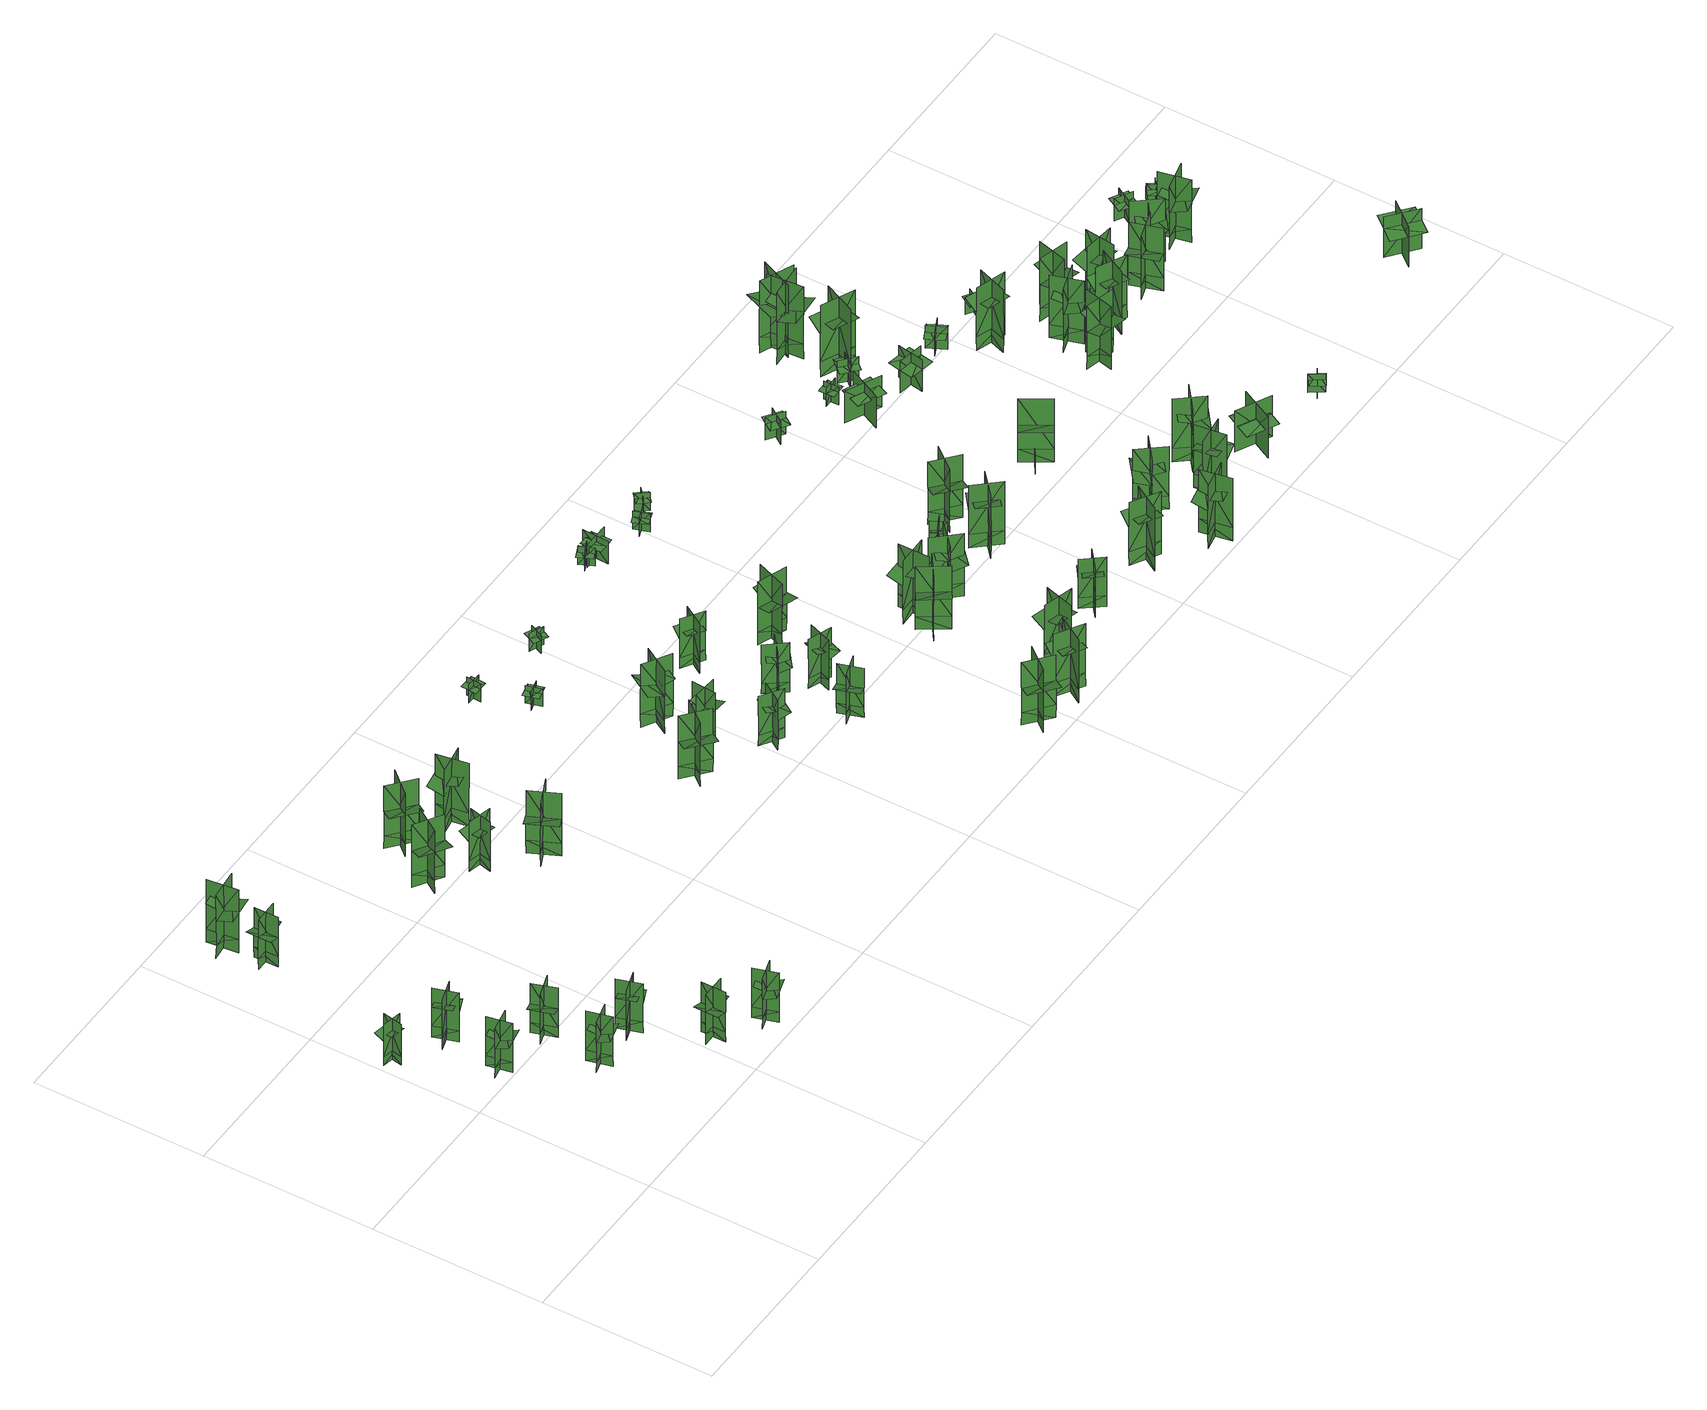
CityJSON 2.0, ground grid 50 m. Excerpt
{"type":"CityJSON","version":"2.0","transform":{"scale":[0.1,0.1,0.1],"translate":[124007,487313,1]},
"CityObjects":{
"tree1":{"type":"SolitaryVegetationObject","geometry":[{"type":"MultiSurface","lod":"1","boundaries":[[[0,1,2]],[[0,2,3]],[[4,5,6]],[[4,6,7]],[[8,9,5]],[[8,5,4]],[[10,11,1]],[[10,1,0]],[[12,13,14]],[[12,14,15]],[[16,17,18]],[[16,18,19]]]}]},
"tree2":{"type":"SolitaryVegetationObject","geometry":[{"type":"MultiSurface","lod":"1","boundaries":[[[20,21,22]],[[20,22,23]],[[24,25,26]],[[24,26,27]],[[28,29,25]],[[28,25,24]],[[30,31,21]],[[30,21,20]],[[32,33,34]],[[32,34,35]],[[36,37,38]],[[36,38,39]]]}]},
"tree3":{"type":"SolitaryVegetationObject","geometry":[{"type":"MultiSurface","lod":"1","boundaries":[[[40,41,42]],[[40,42,43]],[[44,45,46]],[[44,46,47]],[[48,49,45]],[[48,45,44]],[[50,51,41]],[[50,41,40]],[[52,53,54]],[[52,54,55]],[[56,57,58]],[[56,58,59]]]}]},
"tree4":{"type":"SolitaryVegetationObject","geometry":[{"type":"MultiSurface","lod":"1","boundaries":[[[60,61,62]],[[60,62,63]],[[64,65,66]],[[64,66,67]],[[68,69,65]],[[68,65,64]],[[70,71,61]],[[70,61,60]],[[72,73,74]],[[72,74,75]],[[76,77,78]],[[76,78,79]]]}]},
"tree5":{"type":"SolitaryVegetationObject","geometry":[{"type":"MultiSurface","lod":"1","boundaries":[[[80,81,82]],[[80,82,83]],[[84,85,86]],[[84,86,87]],[[88,89,85]],[[88,85,84]],[[90,91,81]],[[90,81,80]],[[92,93,94]],[[92,94,95]],[[96,97,98]],[[96,98,99]]]}]},
"tree6":{"type":"SolitaryVegetationObject","geometry":[{"type":"MultiSurface","lod":"1","boundaries":[[[100,101,102]],[[100,102,103]],[[104,105,106]],[[104,106,107]],[[108,109,105]],[[108,105,104]],[[110,111,101]],[[110,101,100]],[[112,113,114]],[[112,114,115]],[[116,117,118]],[[116,118,119]]]}]},
"tree7":{"type":"SolitaryVegetationObject","geometry":[{"type":"MultiSurface","lod":"1","boundaries":[[[120,121,122]],[[120,122,123]],[[124,125,126]],[[124,126,127]],[[128,129,125]],[[128,125,124]],[[130,131,121]],[[130,121,120]],[[132,133,134]],[[132,134,135]],[[136,137,138]],[[136,138,139]]]}]},
"tree8":{"type":"SolitaryVegetationObject","geometry":[{"type":"MultiSurface","lod":"1","boundaries":[[[140,141,142]],[[140,142,143]],[[144,145,146]],[[144,146,147]],[[148,149,145]],[[148,145,144]],[[150,151,141]],[[150,141,140]],[[152,153,154]],[[152,154,155]],[[156,157,158]],[[156,158,159]]]}]},
"tree9":{"type":"SolitaryVegetationObject","geometry":[{"type":"MultiSurface","lod":"1","boundaries":[[[160,161,162]],[[160,162,163]],[[164,165,166]],[[164,166,167]],[[168,169,165]],[[168,165,164]],[[170,171,161]],[[170,161,160]],[[172,173,174]],[[172,174,175]],[[176,177,178]],[[176,178,179]]]}]},
"tree10":{"type":"SolitaryVegetationObject","geometry":[{"type":"MultiSurface","lod":"1","boundaries":[[[180,181,182]],[[180,182,183]],[[184,185,186]],[[184,186,187]],[[188,189,185]],[[188,185,184]],[[190,191,181]],[[190,181,180]],[[192,193,194]],[[192,194,195]],[[196,197,198]],[[196,198,199]]]}]},
"tree11":{"type":"SolitaryVegetationObject","geometry":[{"type":"MultiSurface","lod":"1","boundaries":[[[200,201,202]],[[200,202,203]],[[204,205,206]],[[204,206,207]],[[208,209,205]],[[208,205,204]],[[210,211,201]],[[210,201,200]],[[212,213,214]],[[212,214,215]],[[216,217,218]],[[216,218,219]]]}]},
"tree12":{"type":"SolitaryVegetationObject","geometry":[{"type":"MultiSurface","lod":"1","boundaries":[[[220,221,222]],[[220,222,223]],[[224,225,226]],[[224,226,227]],[[228,229,225]],[[228,225,224]],[[230,231,221]],[[230,221,220]],[[232,233,234]],[[232,234,235]],[[236,237,238]],[[236,238,239]]]}]},
"tree13":{"type":"SolitaryVegetationObject","geometry":[{"type":"MultiSurface","lod":"1","boundaries":[[[240,241,242]],[[240,242,243]],[[244,245,246]],[[244,246,247]],[[248,249,245]],[[248,245,244]],[[250,251,241]],[[250,241,240]],[[252,253,254]],[[252,254,255]],[[256,257,258]],[[256,258,259]]]}]},
"tree14":{"type":"SolitaryVegetationObject","geometry":[{"type":"MultiSurface","lod":"1","boundaries":[[[260,261,262]],[[260,262,263]],[[264,265,266]],[[264,266,267]],[[268,269,265]],[[268,265,264]],[[270,271,261]],[[270,261,260]],[[272,273,274]],[[272,274,275]],[[276,277,278]],[[276,278,279]]]}]},
"tree15":{"type":"SolitaryVegetationObject","geometry":[{"type":"MultiSurface","lod":"1","boundaries":[[[280,281,282]],[[280,282,283]],[[284,285,286]],[[284,286,287]],[[288,289,285]],[[288,285,284]],[[290,291,281]],[[290,281,280]],[[292,293,294]],[[292,294,295]],[[296,297,298]],[[296,298,299]]]}]},
"tree16":{"type":"SolitaryVegetationObject","geometry":[{"type":"MultiSurface","lod":"1","boundaries":[[[300,301,302]],[[300,302,303]],[[304,305,306]],[[304,306,307]],[[308,309,305]],[[308,305,304]],[[310,311,301]],[[310,301,300]],[[312,313,314]],[[312,314,315]],[[316,317,318]],[[316,318,319]]]}]},
"tree17":{"type":"SolitaryVegetationObject","geometry":[{"type":"MultiSurface","lod":"1","boundaries":[[[320,321,322]],[[320,322,323]],[[324,325,326]],[[324,326,327]],[[328,329,330]],[[328,330,331]],[[328,331,332]],[[328,332,333]]]}]},
"tree18":{"type":"SolitaryVegetationObject","geometry":[{"type":"MultiSurface","lod":"1","boundaries":[[[334,335,336]],[[334,336,337]],[[338,339,340]],[[338,340,341]],[[342,343,339]],[[342,339,338]],[[344,345,335]],[[344,335,334]],[[346,347,348]],[[346,348,349]],[[350,351,352]],[[350,352,353]]]}]},
"tree19":{"type":"SolitaryVegetationObject","geometry":[{"type":"MultiSurface","lod":"1","boundaries":[[[354,355,356]],[[354,356,357]],[[358,359,360]],[[358,360,361]],[[362,363,364]],[[362,364,365]],[[362,365,366]],[[362,366,367]]]}]},
"tree20":{"type":"SolitaryVegetationObject","geometry":[{"type":"MultiSurface","lod":"1","boundaries":[[[368,369,370]],[[368,370,371]],[[372,373,374]],[[372,374,375]],[[376,377,373]],[[376,373,372]],[[378,379,369]],[[378,369,368]],[[380,381,382]],[[380,382,383]],[[384,385,386]],[[384,386,387]]]}]},
"tree21":{"type":"SolitaryVegetationObject","geometry":[{"type":"MultiSurface","lod":"1","boundaries":[[[388,389,390]],[[388,390,391]],[[392,393,394]],[[392,394,395]],[[396,397,393]],[[396,393,392]],[[398,399,389]],[[398,389,388]],[[400,401,402]],[[400,402,403]],[[404,405,406]],[[404,406,407]]]}]},
"tree22":{"type":"SolitaryVegetationObject","geometry":[{"type":"MultiSurface","lod":"1","boundaries":[[[408,409,410]],[[408,410,411]],[[412,413,414]],[[412,414,415]],[[416,417,413]],[[416,413,412]],[[418,419,409]],[[418,409,408]],[[420,421,422]],[[420,422,423]],[[424,425,426]],[[424,426,427]]]}]},
"tree23":{"type":"SolitaryVegetationObject","geometry":[{"type":"MultiSurface","lod":"1","boundaries":[[[428,429,430]],[[428,430,431]],[[432,433,434]],[[432,434,435]],[[436,437,438]],[[436,438,439]],[[436,439,440]],[[436,440,441]]]}]},
"tree24":{"type":"SolitaryVegetationObject","geometry":[{"type":"MultiSurface","lod":"1","boundaries":[[[442,443,444]],[[442,444,445]],[[446,447,448]],[[446,448,449]],[[450,451,447]],[[450,447,446]],[[452,453,443]],[[452,443,442]],[[454,455,456]],[[454,456,457]],[[458,459,460]],[[458,460,461]]]}]},
"tree25":{"type":"SolitaryVegetationObject","geometry":[{"type":"MultiSurface","lod":"1","boundaries":[[[462,463,464]],[[462,464,465]],[[466,467,468]],[[466,468,469]],[[470,471,467]],[[470,467,466]],[[472,473,463]],[[472,463,462]],[[474,475,476]],[[474,476,477]],[[478,479,480]],[[478,480,481]]]}]},
"tree26":{"type":"SolitaryVegetationObject","geometry":[{"type":"MultiSurface","lod":"1","boundaries":[[[482,483,484]],[[482,484,485]],[[486,487,488]],[[486,488,489]],[[490,491,487]],[[490,487,486]],[[492,493,483]],[[492,483,482]],[[494,495,496]],[[494,496,497]],[[498,499,500]],[[498,500,501]]]}]},
"tree27":{"type":"SolitaryVegetationObject","geometry":[{"type":"MultiSurface","lod":"1","boundaries":[[[502,503,504]],[[502,504,505]],[[506,507,508]],[[506,508,509]],[[510,511,507]],[[510,507,506]],[[512,513,503]],[[512,503,502]],[[514,515,516]],[[514,516,517]],[[518,519,520]],[[518,520,521]]]}]},
"tree28":{"type":"SolitaryVegetationObject","geometry":[{"type":"MultiSurface","lod":"1","boundaries":[[[522,523,524]],[[522,524,525]],[[526,527,528]],[[526,528,529]],[[530,531,527]],[[530,527,526]],[[532,533,523]],[[532,523,522]],[[534,535,536]],[[534,536,537]],[[538,539,540]],[[538,540,541]]]}]},
"tree29":{"type":"SolitaryVegetationObject","geometry":[{"type":"MultiSurface","lod":"1","boundaries":[[[542,543,544]],[[542,544,545]],[[546,547,548]],[[546,548,549]],[[550,551,547]],[[550,547,546]],[[552,553,543]],[[552,543,542]],[[554,555,556]],[[554,556,557]],[[558,559,560]],[[558,560,561]]]}]},
"tree30":{"type":"SolitaryVegetationObject","geometry":[{"type":"MultiSurface","lod":"1","boundaries":[[[562,563,564]],[[562,564,565]],[[566,567,568]],[[566,568,569]],[[570,571,567]],[[570,567,566]],[[572,573,563]],[[572,563,562]],[[574,575,576]],[[574,576,577]],[[578,579,580]],[[578,580,581]]]}]},
"tree31":{"type":"SolitaryVegetationObject","geometry":[{"type":"MultiSurface","lod":"1","boundaries":[[[582,583,584]],[[582,584,585]],[[586,587,588]],[[586,588,589]],[[590,591,587]],[[590,587,586]],[[592,593,583]],[[592,583,582]],[[594,595,596]],[[594,596,597]],[[598,599,600]],[[598,600,601]]]}]},
"tree32":{"type":"SolitaryVegetationObject","geometry":[{"type":"MultiSurface","lod":"1","boundaries":[[[602,603,604]],[[602,604,605]],[[606,607,608]],[[606,608,609]],[[610,611,612]],[[610,612,613]],[[610,613,614]],[[610,614,615]]]}]},
"tree33":{"type":"SolitaryVegetationObject","geometry":[{"type":"MultiSurface","lod":"1","boundaries":[[[616,617,618]],[[616,618,619]],[[620,621,622]],[[620,622,623]],[[624,625,626]],[[624,626,627]],[[624,627,628]],[[624,628,629]]]}]},
"tree34":{"type":"SolitaryVegetationObject","geometry":[{"type":"MultiSurface","lod":"1","boundaries":[[[630,631,632]],[[630,632,633]],[[634,635,636]],[[634,636,637]],[[638,639,635]],[[638,635,634]],[[640,641,631]],[[640,631,630]],[[642,643,644]],[[642,644,645]],[[646,647,648]],[[646,648,649]]]}]},
"tree35":{"type":"SolitaryVegetationObject","geometry":[{"type":"MultiSurface","lod":"1","boundaries":[[[650,651,652]],[[650,652,653]],[[654,655,656]],[[654,656,657]],[[658,659,655]],[[658,655,654]],[[660,661,651]],[[660,651,650]],[[662,663,664]],[[662,664,665]],[[666,667,668]],[[666,668,669]]]}]},
"tree36":{"type":"SolitaryVegetationObject","geometry":[{"type":"MultiSurface","lod":"1","boundaries":[[[670,671,672]],[[670,672,673]],[[674,675,676]],[[674,676,677]],[[678,679,680]],[[678,680,681]],[[678,681,682]],[[678,682,683]]]}]},
"tree37":{"type":"SolitaryVegetationObject","geometry":[{"type":"MultiSurface","lod":"1","boundaries":[[[684,685,686]],[[684,686,687]],[[688,689,690]],[[688,690,691]],[[692,693,689]],[[692,689,688]],[[694,695,685]],[[694,685,684]],[[696,697,698]],[[696,698,699]],[[700,701,702]],[[700,702,703]]]}]},
"tree38":{"type":"SolitaryVegetationObject","geometry":[{"type":"MultiSurface","lod":"1","boundaries":[[[704,705,706]],[[704,706,707]],[[708,709,710]],[[708,710,711]],[[712,713,714]],[[712,714,715]],[[712,715,716]],[[712,716,717]]]}]},
"tree39":{"type":"SolitaryVegetationObject","geometry":[{"type":"MultiSurface","lod":"1","boundaries":[[[718,719,720]],[[718,720,721]],[[722,723,724]],[[722,724,725]],[[726,727,723]],[[726,723,722]],[[728,729,719]],[[728,719,718]],[[730,731,732]],[[730,732,733]],[[734,735,736]],[[734,736,737]]]}]},
"tree40":{"type":"SolitaryVegetationObject","geometry":[{"type":"MultiSurface","lod":"1","boundaries":[[[738,739,740]],[[738,740,741]],[[742,743,744]],[[742,744,745]],[[746,747,743]],[[746,743,742]],[[748,749,739]],[[748,739,738]],[[750,751,752]],[[750,752,753]],[[754,755,756]],[[754,756,757]]]}]},
"tree41":{"type":"SolitaryVegetationObject","geometry":[{"type":"MultiSurface","lod":"1","boundaries":[[[758,759,760]],[[758,760,761]],[[762,763,764]],[[762,764,765]],[[766,767,763]],[[766,763,762]],[[768,769,759]],[[768,759,758]],[[770,771,772]],[[770,772,773]],[[774,775,776]],[[774,776,777]]]}]},
"tree42":{"type":"SolitaryVegetationObject","geometry":[{"type":"MultiSurface","lod":"1","boundaries":[[[778,779,780]],[[778,780,781]],[[782,783,784]],[[782,784,785]],[[786,787,783]],[[786,783,782]],[[788,789,779]],[[788,779,778]],[[790,791,792]],[[790,792,793]],[[794,795,796]],[[794,796,797]]]}]},
"tree43":{"type":"SolitaryVegetationObject","geometry":[{"type":"MultiSurface","lod":"1","boundaries":[[[798,799,800]],[[798,800,801]],[[802,803,804]],[[802,804,805]],[[806,807,803]],[[806,803,802]],[[808,809,799]],[[808,799,798]],[[810,811,812]],[[810,812,813]],[[814,815,816]],[[814,816,817]]]}]},
"tree44":{"type":"SolitaryVegetationObject","geometry":[{"type":"MultiSurface","lod":"1","boundaries":[[[818,819,820]],[[818,820,821]],[[822,823,824]],[[822,824,825]],[[826,827,823]],[[826,823,822]],[[828,829,819]],[[828,819,818]],[[830,831,832]],[[830,832,833]],[[834,835,836]],[[834,836,837]]]}]},
"tree45":{"type":"SolitaryVegetationObject","geometry":[{"type":"MultiSurface","lod":"1","boundaries":[[[838,839,840]],[[838,840,841]],[[842,843,844]],[[842,844,845]],[[846,847,848]],[[846,848,849]],[[846,849,850]],[[846,850,851]]]}]},
"tree46":{"type":"SolitaryVegetationObject","geometry":[{"type":"MultiSurface","lod":"1","boundaries":[[[852,853,854]],[[852,854,855]],[[856,857,858]],[[856,858,859]],[[860,861,857]],[[860,857,856]],[[862,863,853]],[[862,853,852]],[[864,865,866]],[[864,866,867]],[[868,869,870]],[[868,870,871]]]}]},
"tree47":{"type":"SolitaryVegetationObject","geometry":[{"type":"MultiSurface","lod":"1","boundaries":[[[872,873,874]],[[872,874,875]],[[876,877,878]],[[876,878,879]],[[880,881,877]],[[880,877,876]],[[882,883,873]],[[882,873,872]],[[884,885,886]],[[884,886,887]],[[888,889,890]],[[888,890,891]]]}]},
"tree48":{"type":"SolitaryVegetationObject","geometry":[{"type":"MultiSurface","lod":"1","boundaries":[[[892,893,894]],[[892,894,895]],[[896,897,898]],[[896,898,899]],[[900,901,902]],[[900,902,903]],[[900,903,904]],[[900,904,905]]]}]},
"tree49":{"type":"SolitaryVegetationObject","geometry":[{"type":"MultiSurface","lod":"1","boundaries":[[[906,907,908]],[[906,908,909]],[[910,911,912]],[[910,912,913]],[[914,915,916]],[[914,916,917]],[[914,917,918]],[[914,918,919]]]}]},
"tree50":{"type":"SolitaryVegetationObject","geometry":[{"type":"MultiSurface","lod":"1","boundaries":[[[920,921,922]],[[920,922,923]],[[924,925,926]],[[924,926,927]],[[928,929,925]],[[928,925,924]],[[930,931,921]],[[930,921,920]],[[932,933,934]],[[932,934,935]],[[936,937,938]],[[936,938,939]]]}]},
"tree51":{"type":"SolitaryVegetationObject","geometry":[{"type":"MultiSurface","lod":"1","boundaries":[[[940,941,942]],[[940,942,943]],[[944,945,946]],[[944,946,947]],[[948,949,950]],[[948,950,951]],[[948,951,952]],[[948,952,953]]]}]},
"tree52":{"type":"SolitaryVegetationObject","geometry":[{"type":"MultiSurface","lod":"1","boundaries":[[[954,955,956]],[[954,956,957]],[[958,959,960]],[[958,960,961]],[[962,963,964]],[[962,964,965]],[[962,965,966]],[[962,966,967]]]}]},
"tree53":{"type":"SolitaryVegetationObject","geometry":[{"type":"MultiSurface","lod":"1","boundaries":[[[968,969,970]],[[968,970,971]],[[972,973,974]],[[972,974,975]],[[976,977,973]],[[976,973,972]],[[978,979,969]],[[978,969,968]],[[980,981,982]],[[980,982,983]],[[984,985,986]],[[984,986,987]]]}]},
"tree54":{"type":"SolitaryVegetationObject","geometry":[{"type":"MultiSurface","lod":"1","boundaries":[[[988,989,990]],[[988,990,991]],[[992,993,994]],[[992,994,995]],[[996,997,998]],[[996,998,999]],[[996,1000,1001]],[[996,1001,997]]]}]},
"tree55":{"type":"SolitaryVegetationObject","geometry":[{"type":"MultiSurface","lod":"1","boundaries":[[[1002,1003,1004]],[[1002,1004,1005]],[[1006,1007,1008]],[[1006,1008,1009]],[[1010,1011,1007]],[[1010,1007,1006]],[[1012,1013,1003]],[[1012,1003,1002]],[[1014,1015,1016]],[[1014,1016,1017]],[[1018,1019,1020]],[[1018,1020,1021]]]}]},
"tree56":{"type":"SolitaryVegetationObject","geometry":[{"type":"MultiSurface","lod":"1","boundaries":[[[1022,1023,1024]],[[1022,1024,1025]],[[1026,1027,1028]],[[1026,1028,1029]],[[1030,1031,1027]],[[1030,1027,1026]],[[1032,1033,1023]],[[1032,1023,1022]],[[1034,1035,1036]],[[1034,1036,1037]],[[1038,1039,1040]],[[1038,1040,1041]]]}]},
"tree57":{"type":"SolitaryVegetationObject","geometry":[{"type":"MultiSurface","lod":"1","boundaries":[[[1042,1043,1044]],[[1042,1044,1045]],[[1046,1047,1048]],[[1046,1048,1049]],[[1050,1051,1052]],[[1050,1052,1053]],[[1050,1053,1054]],[[1050,1054,1055]]]}]},
"tree58":{"type":"SolitaryVegetationObject","geometry":[{"type":"MultiSurface","lod":"1","boundaries":[[[1056,1057,1058]],[[1056,1058,1059]],[[1060,1061,1062]],[[1060,1062,1063]],[[1064,1065,1061]],[[1064,1061,1060]],[[1066,1067,1057]],[[1066,1057,1056]],[[1068,1069,1070]],[[1068,1070,1071]],[[1072,1073,1074]],[[1072,1074,1075]]]}]},
"tree59":{"type":"SolitaryVegetationObject","geometry":[{"type":"MultiSurface","lod":"1","boundaries":[[[1076,1077,1078]],[[1076,1078,1079]],[[1080,1081,1082]],[[1080,1082,1083]],[[1084,1085,1081]],[[1084,1081,1080]],[[1086,1087,1077]],[[1086,1077,1076]],[[1088,1089,1090]],[[1088,1090,1091]],[[1092,1093,1094]],[[1092,1094,1095]]]}]},
"tree60":{"type":"SolitaryVegetationObject","geometry":[{"type":"MultiSurface","lod":"1","boundaries":[[[1096,1097,1098]],[[1096,1098,1099]],[[1100,1101,1102]],[[1100,1102,1103]],[[1104,1105,1106]],[[1104,1106,1107]],[[1104,1107,1108]],[[1104,1108,1109]]]}]},
"tree61":{"type":"SolitaryVegetationObject","geometry":[{"type":"MultiSurface","lod":"1","boundaries":[[[1110,1111,1112]],[[1110,1112,1113]],[[1114,1115,1116]],[[1114,1116,1117]],[[1118,1119,1115]],[[1118,1115,1114]],[[1120,1121,1111]],[[1120,1111,1110]],[[1122,1123,1124]],[[1122,1124,1125]],[[1126,1127,1128]],[[1126,1128,1129]]]}]},
"tree62":{"type":"SolitaryVegetationObject","geometry":[{"type":"MultiSurface","lod":"1","boundaries":[[[1130,1131,1132]],[[1130,1132,1133]],[[1134,1135,1136]],[[1134,1136,1137]],[[1138,1139,1140]],[[1138,1140,1141]],[[1138,1141,1142]],[[1138,1142,1143]]]}]},
"tree63":{"type":"SolitaryVegetationObject","geometry":[{"type":"MultiSurface","lod":"1","boundaries":[[[1144,1145,1146]],[[1144,1146,1147]],[[1148,1149,1150]],[[1148,1150,1151]],[[1152,1153,1149]],[[1152,1149,1148]],[[1154,1155,1145]],[[1154,1145,1144]],[[1156,1157,1158]],[[1156,1158,1159]],[[1160,1161,1162]],[[1160,1162,1163]]]}]},
"tree64":{"type":"SolitaryVegetationObject","geometry":[{"type":"MultiSurface","lod":"1","boundaries":[[[1164,1165,1166]],[[1164,1166,1167]],[[1168,1169,1170]],[[1168,1170,1171]],[[1172,1173,1169]],[[1172,1169,1168]],[[1174,1175,1165]],[[1174,1165,1164]],[[1176,1177,1178]],[[1176,1178,1179]],[[1180,1181,1182]],[[1180,1182,1183]]]}]},
"tree65":{"type":"SolitaryVegetationObject","geometry":[{"type":"MultiSurface","lod":"1","boundaries":[[[1184,1185,1186]],[[1184,1186,1187]],[[1188,1189,1190]],[[1188,1190,1191]],[[1192,1193,1189]],[[1192,1189,1188]],[[1194,1195,1185]],[[1194,1185,1184]],[[1196,1197,1198]],[[1196,1198,1199]],[[1200,1201,1202]],[[1200,1202,1203]]]}]},
"tree66":{"type":"SolitaryVegetationObject","geometry":[{"type":"MultiSurface","lod":"1","boundaries":[[[1204,1205,1206]],[[1204,1206,1207]],[[1208,1209,1210]],[[1208,1210,1211]],[[1212,1213,1209]],[[1212,1209,1208]],[[1214,1215,1205]],[[1214,1205,1204]],[[1216,1217,1218]],[[1216,1218,1219]],[[1220,1221,1222]],[[1220,1222,1223]]]}]},
"tree67":{"type":"SolitaryVegetationObject","geometry":[{"type":"MultiSurface","lod":"1","boundaries":[[[1224,1225,1226]],[[1224,1226,1227]],[[1228,1229,1230]],[[1228,1230,1231]],[[1232,1233,1229]],[[1232,1229,1228]],[[1234,1235,1225]],[[1234,1225,1224]],[[1236,1237,1238]],[[1236,1238,1239]],[[1240,1241,1242]],[[1240,1242,1243]]]}]},
"tree68":{"type":"SolitaryVegetationObject","geometry":[{"type":"MultiSurface","lod":"1","boundaries":[[[1244,1245,1246]],[[1244,1246,1247]],[[1248,1249,1250]],[[1248,1250,1251]],[[1252,1253,1249]],[[1252,1249,1248]],[[1254,1255,1245]],[[1254,1245,1244]],[[1256,1257,1258]],[[1256,1258,1259]],[[1260,1261,1262]],[[1260,1262,1263]]]}]},
"tree69":{"type":"SolitaryVegetationObject","geometry":[{"type":"MultiSurface","lod":"1","boundaries":[[[1264,1265,1266]],[[1264,1266,1267]],[[1268,1269,1270]],[[1268,1270,1271]],[[1272,1273,1269]],[[1272,1269,1268]],[[1274,1275,1265]],[[1274,1265,1264]],[[1276,1277,1278]],[[1276,1278,1279]],[[1280,1281,1282]],[[1280,1282,1283]]]}]},
"tree70":{"type":"SolitaryVegetationObject","geometry":[{"type":"MultiSurface","lod":"1","boundaries":[[[1284,1285,1286]],[[1284,1286,1287]],[[1288,1289,1290]],[[1288,1290,1291]],[[1292,1293,1294]],[[1292,1294,1295]],[[1292,1295,1296]],[[1292,1296,1297]]]}]},
"tree71":{"type":"SolitaryVegetationObject","geometry":[{"type":"MultiSurface","lod":"1","boundaries":[[[1298,1299,1300]],[[1298,1300,1301]],[[1302,1303,1304]],[[1302,1304,1305]],[[1306,1307,1308]],[[1306,1308,1309]],[[1306,1309,1310]],[[1306,1310,1311]]]}]},
"tree72":{"type":"SolitaryVegetationObject","geometry":[{"type":"MultiSurface","lod":"1","boundaries":[[[1312,1313,1314]],[[1312,1314,1315]],[[1316,1317,1318]],[[1316,1318,1319]],[[1320,1321,1322]],[[1320,1322,1323]],[[1320,1323,1324]],[[1320,1324,1325]]]}]}
},
"vertices":[
[3,785,49],[60,774,49],[60,773,159],[3,784,159],[27,748,50],[38,806,50],[38,806,159],[27,748,159],[27,748,20],[38,806,20],[3,784,20],[60,773,20],[3,784,103],[60,773,103],[65,803,113],[8,814,113],[52,775,120],[9,783,120],[5,761,126],[48,753,126],
[183,539,54],[114,525,54],[113,526,188],[183,540,188],[139,569,54],[153,499,54],[153,499,188],[139,569,188],[139,569,19],[153,499,19],[183,540,19],[113,526,19],[183,540,119],[113,525,119],[121,490,132],[191,504,132],[123,528,141],[175,539,141],[170,565,148],[117,554,148],
[156,740,55],[177,672,55],[176,671,188],[155,739,188],[131,692,55],[199,713,55],[198,714,188],[131,692,188],[131,692,19],[199,714,19],[155,739,19],[176,671,19],[155,739,120],[177,671,120],[211,682,133],[190,750,133],[174,681,141],[157,732,141],[131,723,148],[148,672,148],
[337,342,52],[268,324,52],[268,325,185],[337,343,185],[291,370,52],[308,301,52],[309,301,185],[291,370,185],[291,370,16],[309,301,16],[337,343,16],[268,325,16],[337,342,117],[268,325,117],[277,290,130],[346,307,130],[277,327,138],[329,341,138],[322,367,145],[271,354,145],
[321,471,54],[299,539,54],[300,539,188],[322,471,188],[346,519,54],[278,497,54],[278,496,188],[346,518,188],[346,518,19],[278,496,19],[322,471,19],[300,539,19],[322,471,119],[300,539,119],[265,528,132],[287,460,132],[303,530,140],[320,479,140],[346,487,148],[329,538,148],
[167,1199,53],[166,1270,53],[167,1270,187],[168,1199,187],[205,1237,53],[134,1237,53],[134,1236,187],[205,1237,187],[205,1237,17],[134,1236,17],[168,1199,17],[167,1270,17],[168,1199,118],[167,1270,118],[131,1270,131],[131,1199,131],[167,1261,139],[168,1207,139],[195,1208,146],[194,1261,146],
[428,369,54],[450,302,54],[449,301,187],[427,369,187],[404,322,54],[471,344,54],[471,344,187],[403,322,187],[403,322,18],[471,344,18],[427,369,18],[449,301,18],[428,369,119],[450,301,119],[484,313,132],[462,380,132],[447,311,140],[430,361,140],[404,353,147],[421,302,147],
[202,1357,62],[112,1346,62],[111,1348,232],[201,1358,232],[148,1400,62],[159,1310,62],[159,1310,232],[149,1400,232],[149,1400,17],[159,1310,17],[201,1358,17],[111,1348,17],[202,1358,145],[112,1347,145],[117,1301,161],[207,1312,161],[124,1349,172],[191,1357,172],[187,1391,181],[120,1383,181],
[531,110,53],[531,181,53],[532,181,187],[532,110,187],[569,148,53],[498,147,53],[498,147,187],[569,147,187],[569,147,18],[498,147,18],[532,110,18],[532,181,18],[532,110,118],[531,181,118],[495,181,131],[496,110,131],[532,171,140],[532,118,140],[559,118,147],[559,171,147],
[690,78,52],[622,57,52],[622,58,186],[690,79,186],[643,103,52],[664,35,52],[665,35,186],[643,103,186],[643,103,16],[665,35,16],[690,79,16],[622,58,16],[690,78,117],[622,57,117],[633,23,130],[701,44,130],[632,60,138],[682,76,138],[674,102,146],[623,86,146],
[664,1021,62],[588,1070,62],[589,1071,232],[665,1022,232],[650,1088,62],[601,1012,62],[602,1011,232],[651,1087,232],[651,1087,17],[602,1011,17],[665,1022,17],[589,1071,17],[665,1021,145],[589,1071,145],[563,1032,161],[640,983,161],[599,1064,172],[656,1027,172],[675,1056,181],[618,1093,181],
[714,981,54],[783,964,54],[782,963,188],[713,980,188],[741,935,55],[758,1004,55],[758,1004,188],[741,935,188],[741,935,19],[758,1004,19],[713,980,19],[782,963,19],[713,980,120],[783,963,120],[791,998,133],[722,1015,133],[773,965,141],[721,978,141],[715,951,148],[767,939,148],
[739,1145,62],[670,1204,62],[671,1205,233],[740,1146,233],[734,1214,63],[675,1145,63],[675,1144,233],[734,1213,233],[734,1213,18],[675,1144,18],[740,1146,18],[671,1205,18],[739,1146,146],[671,1205,146],[640,1170,162],[709,1111,162],[680,1197,172],[732,1153,172],[754,1179,182],[702,1223,182],
[882,813,64],[844,896,64],[846,896,234],[884,814,234],[906,878,64],[824,840,64],[824,839,234],[907,877,234],[907,877,19],[824,839,19],[884,814,19],[846,896,19],[883,814,147],[845,896,147],[803,877,163],[841,794,163],[851,885,174],[879,823,174],[911,838,183],[882,899,183],
[796,1107,64],[885,1123,64],[885,1121,235],[796,1106,235],[851,1068,65],[836,1157,65],[835,1157,235],[851,1067,235],[851,1067,19],[835,1157,19],[796,1106,19],[885,1121,19],[796,1106,147],[885,1122,147],[877,1167,164],[788,1152,164],[873,1120,174],[806,1107,174],[812,1074,184],[879,1086,184],
[1345,659,63],[1275,717,63],[1276,718,234],[1346,660,234],[1339,727,64],[1281,658,64],[1282,657,234],[1340,727,234],[1340,727,18],[1282,657,18],[1346,660,18],[1276,718,18],[1346,660,147],[1276,718,147],[1246,682,163],[1316,624,163],[1285,710,173],[1338,667,173],[1360,693,183],[1307,736,183],
[1253,1328,18],[1250,1284,18],[1250,1284,79],[1253,1328,79],[1231,1308,18],[1275,1306,18],[1275,1306,79],[1231,1308,79],[1231,1308,62],[1229,1286,62],[1274,1284,62],[1275,1306,62],[1276,1328,62],[1232,1330,62],
[1476,740,54],[1405,745,54],[1405,746,188],[1476,741,188],[1441,781,55],[1436,710,55],[1437,710,188],[1442,781,188],[1442,781,19],[1437,710,19],[1476,741,19],[1405,746,19],[1476,741,120],[1405,746,120],[1403,710,133],[1474,705,133],[1415,745,141],[1468,742,141],[1470,769,148],[1417,772,148],
[1308,1189,16],[1320,1146,16],[1320,1146,77],[1308,1189,77],[1293,1163,16],[1336,1175,16],[1336,1175,77],[1293,1163,77],[1293,1163,60],[1299,1142,60],[1342,1153,60],[1336,1175,60],[1330,1196,60],[1288,1185,60],
[1397,836,62],[1444,914,62],[1445,913,232],[1399,835,232],[1464,852,62],[1386,899,62],[1386,898,232],[1463,852,232],[1463,852,17],[1386,898,17],[1399,835,17],[1445,913,17],[1398,835,145],[1445,913,145],[1405,937,161],[1358,859,161],[1438,902,172],[1404,844,172],[1433,826,181],[1468,885,181],
[1536,622,55],[1497,563,55],[1496,563,189],[1535,623,189],[1483,611,56],[1543,573,56],[1543,573,189],[1483,612,189],[1483,612,20],[1543,573,20],[1535,623,20],[1496,563,20],[1535,623,121],[1497,563,121],[1527,543,134],[1566,603,134],[1502,571,142],[1531,616,142],[1508,631,149],[1479,586,149],
[1713,446,51],[1691,513,51],[1692,513,185],[1714,446,185],[1738,493,52],[1670,471,52],[1670,471,185],[1738,493,185],[1738,493,16],[1670,471,16],[1714,446,16],[1692,513,16],[1714,446,117],[1692,513,117],[1657,502,130],[1679,434,130],[1695,504,138],[1712,453,138],[1737,462,145],[1720,513,145],
[1496,1289,20],[1478,1249,20],[1478,1249,81],[1496,1289,81],[1468,1279,20],[1509,1261,20],[1509,1261,81],[1468,1279,81],[1468,1279,64],[1459,1259,64],[1499,1240,64],[1509,1261,64],[1518,1281,64],[1478,1299,64],
[1700,700,53],[1645,655,53],[1644,656,187],[1699,701,187],[1647,706,53],[1691,651,53],[1692,651,187],[1647,707,187],[1647,707,18],[1692,651,18],[1699,701,18],[1644,656,18],[1700,701,118],[1644,656,118],[1667,628,131],[1722,672,131],[1652,662,140],[1693,696,140],[1676,717,147],[1635,683,147],
[1617,929,55],[1677,891,55],[1677,890,188],[1617,928,188],[1629,877,55],[1667,937,55],[1666,937,188],[1628,877,188],[1628,877,19],[1666,937,19],[1617,928,19],[1677,890,19],[1617,928,120],[1677,890,120],[1696,921,133],[1636,959,133],[1669,896,141],[1623,924,141],[1609,901,148],[1654,873,148],
[1965,38,65],[1895,95,65],[1896,97,235],[1966,39,235],[1959,106,65],[1901,36,65],[1902,36,235],[1959,106,235],[1959,106,20],[1902,36,20],[1966,39,20],[1896,97,20],[1966,39,148],[1896,96,148],[1866,60,165],[1936,3,165],[1905,88,175],[1958,46,175],[1980,72,184],[1927,115,184],
[1775,639,54],[1750,573,54],[1749,573,188],[1774,639,188],[1726,617,54],[1792,592,54],[1793,592,188],[1726,618,188],[1726,618,19],[1793,592,19],[1774,639,19],[1749,573,19],[1774,639,119],[1749,573,119],[1783,560,132],[1808,626,132],[1752,582,140],[1771,632,140],[1746,641,148],[1727,592,148],
[1878,777,62],[1793,809,62],[1794,810,233],[1879,779,233],[1850,840,63],[1819,755,63],[1819,754,233],[1851,839,233],[1851,839,17],[1819,754,17],[1879,779,17],[1794,810,17],[1879,778,146],[1794,809,146],[1778,766,162],[1863,735,162],[1805,805,172],[1869,782,172],[1881,815,182],[1817,838,182],
[2025,85,66],[2102,38,66],[2101,36,236],[2024,84,236],[2040,18,66],[2088,95,66],[2087,96,236],[2040,19,236],[2040,19,21],[2087,96,21],[2024,84,21],[2101,36,21],[2024,84,149],[2102,37,149],[2126,76,165],[2048,123,165],[2091,43,176],[2033,78,176],[2015,49,185],[2073,14,185],
[2104,160,63],[2192,137,63],[2191,135,234],[2104,159,234],[2138,101,64],[2161,188,64],[2161,188,234],[2137,101,234],[2137,101,18],[2161,188,18],[2104,159,18],[2191,135,18],[2104,159,147],[2191,136,147],[2203,180,163],[2116,204,163],[2179,139,173],[2113,156,173],[2105,123,183],[2171,106,183],
[2100,431,63],[2048,506,63],[2050,507,234],[2101,432,234],[2113,499,64],[2038,447,64],[2039,446,234],[2113,498,234],[2113,498,18],[2039,446,18],[2101,432,18],[2050,507,18],[2101,432,147],[2049,506,147],[2011,480,163],[2063,406,163],[2056,496,173],[2096,441,173],[2124,460,183],[2084,516,183],
[1811,1352,6],[1830,1312,6],[1830,1312,68],[1811,1352,68],[1801,1325,6],[1841,1344,6],[1841,1344,68],[1801,1325,68],[1801,1325,50],[1811,1305,50],[1851,1324,50],[1841,1344,50],[1832,1364,50],[1792,1345,50],
[1855,1289,5],[1858,1366,5],[1858,1366,83],[1855,1289,83],[1893,1325,5],[1893,1325,83],[1816,1327,83],[1816,1327,5],[1856,1295,63],[1882,1296,63],[1881,1356,63],[1855,1356,63],[1829,1356,63],[1830,1295,63],
[2051,544,64],[2141,547,64],[2141,545,234],[2051,543,234],[2100,497,64],[2098,587,64],[2097,587,234],[2099,497,234],[2099,497,19],[2097,587,19],[2051,543,19],[2141,545,19],[2051,543,147],[2141,546,147],[2140,592,163],[2049,590,163],[2129,545,174],[2061,543,174],[2062,509,183],[2130,511,183],
[2223,531,65],[2157,469,65],[2156,470,235],[2222,532,235],[2155,534,65],[2216,467,65],[2217,468,235],[2155,534,235],[2155,534,20],[2217,468,20],[2222,532,20],[2156,470,20],[2223,532,148],[2156,470,148],[2188,436,164],[2254,498,164],[2165,478,175],[2215,525,175],[2191,550,184],[2142,503,184],
[2021,1292,6],[1979,1276,6],[1979,1276,68],[2021,1292,68],[1994,1304,6],[2009,1262,6],[2009,1262,68],[1994,1304,68],[1994,1304,50],[1973,1296,50],[1989,1255,50],[2009,1262,50],[2030,1270,50],[2014,1312,50],
[2334,205,52],[2379,149,52],[2378,149,185],[2333,204,185],[2328,151,52],[2383,196,52],[2383,196,185],[2328,152,185],[2328,152,16],[2383,196,16],[2333,204,16],[2378,149,16],[2333,204,117],[2378,149,117],[2406,172,130],[2361,227,130],[2372,156,138],[2338,198,138],[2317,181,145],[2351,139,145],
[2074,1303,6],[2048,1334,6],[2048,1334,68],[2074,1303,68],[2077,1333,6],[2045,1306,6],[2045,1306,68],[2077,1333,68],[2077,1333,52],[2064,1348,52],[2033,1321,52],[2045,1306,52],[2058,1291,52],[2089,1318,52],
[2306,627,41],[2327,587,41],[2327,587,126],[2306,627,126],[2296,595,41],[2336,616,41],[2336,616,126],[2296,595,126],[2296,595,18],[2336,616,18],[2306,627,18],[2327,587,18],[2306,627,82],[2327,587,82],[2347,598,91],[2326,638,91],[2324,592,96],[2308,622,96],[2293,614,101],[2309,584,101],
[2373,553,63],[2433,485,63],[2432,484,233],[2372,552,233],[2369,484,64],[2437,544,64],[2436,545,233],[2368,485,233],[2368,485,18],[2436,545,18],[2372,552,18],[2432,484,18],[2373,552,146],[2432,484,146],[2467,515,163],[2407,583,163],[2424,493,173],[2379,544,173],[2353,521,182],[2398,471,182],
[2456,623,64],[2387,681,64],[2388,683,234],[2457,624,234],[2450,691,64],[2392,622,64],[2393,622,234],[2451,691,234],[2451,691,19],[2393,622,19],[2457,624,19],[2388,683,19],[2456,624,147],[2387,682,147],[2357,647,164],[2427,588,164],[2397,674,174],[2449,631,174],[2471,657,183],[2419,701,183],
[2533,181,63],[2611,135,63],[2610,134,233],[2532,180,233],[2550,115,63],[2596,193,63],[2595,193,233],[2549,115,233],[2549,115,18],[2595,193,18],[2532,180,18],[2610,134,18],[2532,180,146],[2611,134,146],[2634,174,163],[2556,220,163],[2600,141,173],[2541,175,173],[2524,145,182],[2583,111,182],
[2688,46,64],[2777,64,64],[2777,62,234],[2688,45,234],[2745,8,64],[2727,97,64],[2726,97,234],[2744,8,234],[2744,8,19],[2726,97,19],[2688,45,19],[2777,62,19],[2688,45,147],[2777,63,147],[2768,108,163],[2679,90,163],[2765,60,174],[2698,47,174],[2705,13,183],[2772,27,183],
[2689,213,64],[2760,269,64],[2761,268,234],[2690,212,234],[2757,205,64],[2701,276,64],[2700,275,234],[2757,204,234],[2757,204,19],[2700,275,19],[2690,212,19],[2761,268,19],[2690,212,147],[2761,268,147],[2732,305,163],[2661,248,163],[2751,261,174],[2698,218,174],[2720,191,183],[2773,234,183],
[2486,1164,9],[2441,1196,9],[2441,1196,86],[2486,1164,86],[2480,1200,9],[2448,1155,9],[2448,1155,86],[2480,1200,86],[2480,1200,65],[2457,1216,65],[2426,1171,65],[2448,1155,65],[2471,1139,65],[2503,1185,65],
[2747,536,65],[2699,613,65],[2700,614,236],[2748,537,236],[2763,603,66],[2686,555,66],[2686,554,236],[2763,602,236],[2763,602,20],[2686,554,20],[2748,537,20],[2700,614,20],[2748,537,148],[2700,614,148],[2661,589,165],[2709,512,165],[2707,603,175],[2743,546,175],[2772,564,185],[2736,621,185],
[2859,195,62],[2871,106,62],[2870,105,233],[2858,195,233],[2817,141,63],[2907,153,63],[2907,154,233],[2817,142,233],[2817,142,17],[2907,154,17],[2858,195,17],[2870,105,17],[2858,195,145],[2870,105,145],[2916,112,162],[2904,201,162],[2869,118,172],[2859,185,172],[2825,180,182],[2835,113,182],
[2695,1012,11],[2597,1059,11],[2597,1059,120],[2695,1012,120],[2670,1081,11],[2670,1081,120],[2623,983,120],[2623,983,11],[2686,1017,91],[2701,1050,91],[2622,1083,91],[2608,1050,91],[2594,1017,91],[2672,983,91],
[2643,1151,11],[2645,1107,11],[2645,1107,73],[2643,1151,73],[2623,1130,11],[2667,1131,11],[2667,1131,73],[2623,1130,73],[2623,1130,55],[2624,1108,55],[2668,1109,55],[2667,1131,55],[2667,1153,55],[2622,1152,55],
[2974,281,64],[2903,224,64],[2902,225,234],[2973,282,234],[2906,289,64],[2962,218,64],[2963,219,234],[2906,289,234],[2906,289,19],[2963,219,19],[2973,282,19],[2902,225,19],[2973,282,147],[2902,225,147],[2931,189,163],[3002,246,163],[2912,233,174],[2965,276,174],[2943,302,183],[2890,260,183],
[2711,1153,9],[2753,1116,9],[2753,1116,86],[2711,1153,86],[2714,1116,9],[2750,1158,9],[2750,1158,86],[2714,1116,86],[2714,1116,64],[2735,1098,64],[2771,1140,64],[2750,1158,64],[2729,1176,64],[2693,1134,64],
[2796,957,12],[2809,1034,12],[2809,1034,120],[2796,957,120],[2838,987,12],[2762,1000,12],[2762,1000,120],[2838,987,120],[2838,987,90],[2845,1025,90],[2769,1038,90],[2762,1000,90],[2755,962,90],[2831,948,90],
[2708,1201,61],[2802,1158,61],[2801,1157,256],[2707,1200,256],[2735,1128,61],[2778,1222,61],[2777,1222,256],[2734,1128,256],[2734,1128,10],[2777,1222,10],[2707,1200,10],[2801,1157,10],[2707,1200,156],[2802,1157,156],[2824,1205,175],[2729,1248,175],[2789,1163,187],[2718,1195,187],[2702,1159,197],[2773,1127,197],
[3129,134,6],[3032,183,6],[3032,183,146],[3129,134,146],[3107,198,6],[3107,198,146],[3058,101,146],[3058,101,6],[3120,133,92],[3036,176,92],[3016,136,92],[3101,94,92],[3141,174,92],[3057,216,92],
[2793,1325,58],[2690,1317,58],[2690,1318,253],[2793,1326,253],[2734,1376,58],[2742,1273,58],[2743,1273,253],[2735,1376,253],[2735,1376,7],[2743,1273,7],[2793,1326,7],[2690,1318,7],[2793,1326,153],[2690,1318,153],[2694,1265,172],[2797,1273,172],[2704,1319,184],[2782,1325,184],[2778,1365,194],[2701,1358,194],
[2726,1309,58],[2767,1404,58],[2769,1404,252],[2728,1309,252],[2799,1338,58],[2704,1379,58],[2704,1378,252],[2799,1337,252],[2799,1337,6],[2704,1378,6],[2728,1309,6],[2769,1404,6],[2727,1309,153],[2768,1404,153],[2719,1425,171],[2679,1330,171],[2762,1391,183],[2732,1319,183],[2769,1304,194],[2799,1376,194],
[2936,1035,10],[2960,985,10],[2960,985,87],[2936,1035,87],[2924,1000,10],[2974,1024,10],[2974,1024,87],[2924,1000,87],[2924,1000,65],[2936,975,65],[2986,999,65],[2974,1024,65],[2962,1049,65],[2912,1025,65],
[3165,625,63],[3077,647,63],[3077,648,234],[3165,627,234],[3130,684,64],[3108,596,64],[3109,596,234],[3130,684,234],[3130,684,19],[3109,596,19],[3165,627,19],[3077,648,19],[3165,626,147],[3077,648,147],[3066,603,163],[3154,581,163],[3089,645,173],[3155,629,173],[3163,662,183],[3097,678,183],
[3004,928,47],[3090,898,47],[3089,897,217],[3004,926,217],[3034,866,47],[3063,951,47],[3063,952,217],[3033,866,217],[3033,866,2],[3063,952,2],[3004,926,2],[3089,897,2],[3004,927,130],[3089,897,130],[3104,941,147],[3019,970,147],[3078,901,157],[3013,923,157],[3002,890,166],[3066,869,166],
[3336,107,6],[3311,144,6],[3311,144,68],[3336,107,68],[3342,136,6],[3305,112,6],[3305,112,68],[3342,136,68],[3342,136,50],[3330,154,50],[3293,130,50],[3305,112,50],[3317,93,50],[3354,117,50],
[3185,757,63],[3099,730,63],[3098,731,234],[3185,759,234],[3124,789,64],[3152,703,64],[3153,703,234],[3125,789,234],[3125,789,18],[3153,703,18],[3185,759,18],[3098,731,18],[3185,758,147],[3099,731,147],[3113,687,163],[3199,714,163],[3110,734,173],[3175,756,173],[3164,788,183],[3100,767,183],
[3120,987,19],[3083,1010,19],[3083,1010,80],[3120,987,80],[3114,1016,19],[3091,978,19],[3091,978,80],[3114,1016,80],[3114,1016,63],[3095,1027,63],[3072,989,63],[3091,978,63],[3110,966,63],[3132,1004,63],
[3249,815,63],[3162,839,63],[3162,840,233],[3250,816,233],[3216,875,63],[3192,787,63],[3193,787,233],[3216,874,233],[3216,874,18],[3193,787,18],[3250,816,18],[3162,840,18],[3250,816,146],[3162,840,146],[3150,795,162],[3237,771,162],[3174,836,173],[3240,819,173],[3249,852,182],[3183,870,182],
[3207,705,67],[3287,663,67],[3287,661,237],[3206,703,237],[3227,639,67],[3269,719,67],[3269,720,237],[3227,639,237],[3227,639,22],[3269,720,22],[3206,703,22],[3287,661,22],[3207,704,150],[3287,662,150],[3308,703,166],[3228,745,166],[3276,667,177],[3216,699,177],[3200,668,186],[3260,637,186],
[3259,762,65],[3349,752,65],[3349,751,235],[3259,761,235],[3302,709,65],[3312,799,65],[3311,799,235],[3301,709,235],[3301,709,20],[3311,799,20],[3259,761,20],[3349,751,20],[3259,761,148],[3349,751,148],[3354,797,164],[3264,807,164],[3337,753,175],[3269,760,175],[3266,726,184],[3333,719,184],
[3419,637,64],[3391,723,64],[3392,723,234],[3420,637,234],[3450,698,64],[3364,669,64],[3364,669,234],[3451,697,234],[3451,697,19],[3364,669,19],[3420,637,19],[3392,723,19],[3420,637,147],[3392,723,147],[3348,709,163],[3376,623,163],[3396,711,174],[3417,647,174],[3450,658,183],[3428,722,183],
[3375,782,29],[3380,808,29],[3380,808,78],[3376,782,78],[3391,793,29],[3366,798,29],[3366,798,78],[3391,793,78],[3391,793,16],[3366,798,16],[3376,782,16],[3380,808,16],[3375,782,53],[3380,808,53],[3367,810,58],[3362,785,58],[3380,804,61],[3376,785,61],[3386,783,63],[3389,802,63],
[3524,753,64],[3452,697,64],[3451,699,235],[3523,755,235],[3456,762,65],[3512,691,65],[3512,691,235],[3456,762,235],[3456,762,19],[3512,691,19],[3523,755,19],[3451,699,19],[3523,754,147],[3452,698,147],[3480,662,164],[3552,718,164],[3462,706,174],[3515,748,174],[3493,775,184],[3440,733,184],
[3643,724,64],[3554,704,64],[3554,705,234],[3642,725,234],[3585,761,64],[3605,672,64],[3606,672,234],[3586,761,234],[3586,761,19],[3606,672,19],[3642,725,19],[3554,705,19],[3643,725,147],[3554,705,147],[3565,660,164],[3653,680,164],[3566,707,174],[3633,723,174],[3625,757,183],[3559,741,183],
[3592,847,7],[3619,895,7],[3619,895,83],[3592,847,83],[3627,857,7],[3579,884,7],[3579,884,83],[3627,857,83],[3627,857,62],[3641,881,62],[3593,908,62],[3579,884,62],[3566,860,62],[3614,833,62],
[3895,253,4],[3832,175,4],[3832,175,142],[3895,253,142],[3829,246,4],[3906,183,4],[3906,183,142],[3829,246,142],[3829,246,103],[3797,208,103],[3875,145,103],[3906,183,103],[3937,222,103],[3860,285,103],
[3668,815,16],[3704,841,16],[3704,841,77],[3668,815,77],[3697,811,16],[3671,846,16],[3671,846,77],[3697,811,77],[3697,811,60],[3715,824,60],[3689,859,60],[3671,846,60],[3653,833,60],[3680,797,60]
]}
